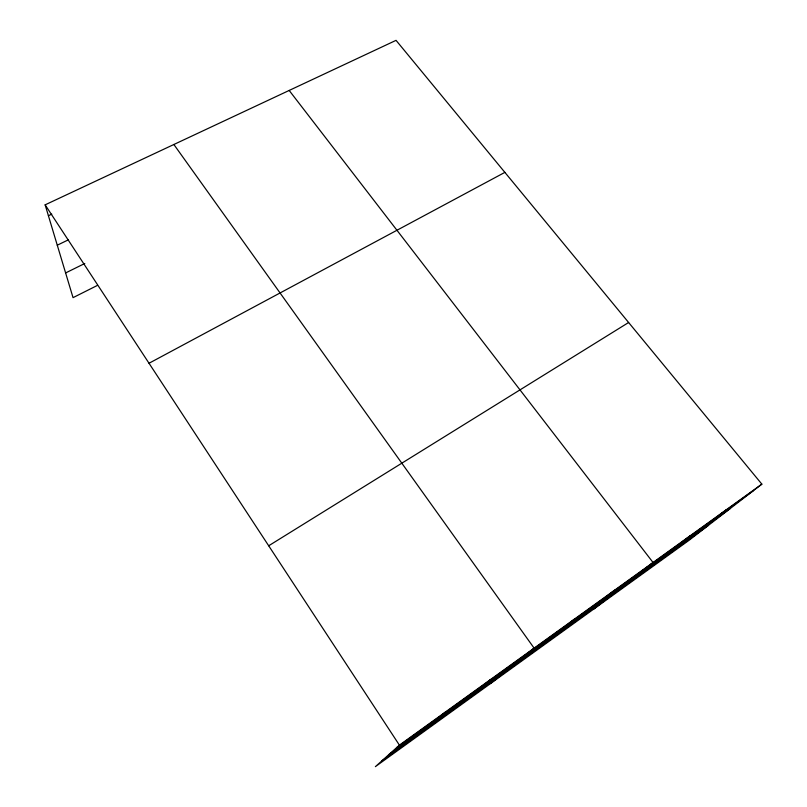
<?xml version="1.0" encoding="UTF-8"?>
<svg xmlns="http://www.w3.org/2000/svg" width="807" height="807" viewBox="0 0 807 807"><rect width="100%" height="100%" fill="white"/><g stroke="black" fill="none" stroke-linecap="round" stroke-linejoin="round"><path stroke-width="1.21" d="M761.858 484.139L399.415 745.143L375.376 766.65L689.218 540.176L761.858 484.139L396.045 40.35L45.142 204.837L73.044 297.652L97.496 285.365M442.095 714.911L445.797 711.744M486.197 683.136L490.676 679.423M490.495 683.579L534.113 648.142L173.868 144.493M569.117 623.408L574.967 618.717M608.135 595.304L614.601 590.189M593.629 609.154L653.045 562.489L289.178 90.445M682.793 541.517L690.378 535.616M718.543 515.774L726.633 509.499M388.813 754.636L730.184 508.571M381.661 761.031L708.485 525.307M396.53 747.726L753.294 490.737M268.691 545.774L628.623 322.497M149.023 363.261L504.869 172.375M65.619 272.937L84.785 263.486M57.277 245.197L68.454 239.79M48.42 215.721L51.759 214.148M45.142 204.837L399.415 745.143"/></g></svg>
